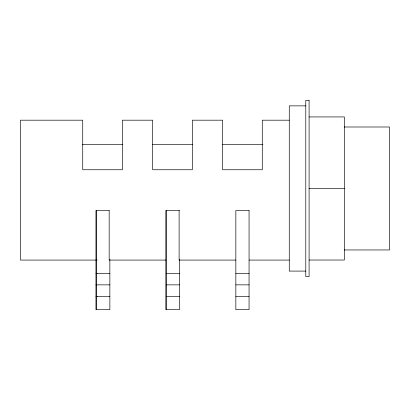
<?xml version="1.0" encoding="UTF-8"?>
<svg xmlns="http://www.w3.org/2000/svg" width="410" height="410" viewBox="0 0 410 410"><rect width="100%" height="100%" fill="white"/><g stroke="black" fill="none" stroke-linecap="round" stroke-linejoin="round"><path stroke-width="0.61" d="M305.788 105.867L289.265 105.867L289.265 271.092L305.788 271.092M309.089 116.932L344.338 116.932L344.338 260.022L309.089 260.022M289.265 120.186L262.277 120.186L262.277 169.75L222.625 169.75L222.625 120.186L192.331 120.186L192.331 169.75L152.679 169.75L152.679 120.186L122.39 120.186L122.39 169.75L82.733 169.75L82.733 120.186L20.5 120.186L20.5 260.073L97.211 260.073M344.169 126.997L389.5 126.997L389.5 249.957L344.169 249.957M82.482 144.417L122.79 144.417M152.218 144.417L192.521 144.417M222.589 144.417L262.897 144.417M309.089 188.477L344.338 188.477M109.229 210.509L95.95 210.509L95.95 309.642L109.859 309.642L109.859 259.453M179.457 210.509L165.896 210.509L165.896 309.642L179.457 309.642L179.457 259.453M165.896 260.073L109.168 260.073L109.168 210.509M235.842 260.073L179.114 260.073L179.114 210.509M249.06 260.073L289.265 260.073M95.95 273.434L97.155 273.434M96.642 273.67L109.859 273.67M166.24 273.67L179.457 273.67M235.842 273.67L249.06 273.67M95.95 284.858L109.859 284.858M166.24 284.858L179.457 284.858M235.842 284.858L249.06 284.858M96.642 296.384L109.859 296.384M166.24 296.384L179.457 296.384M235.842 296.384L249.06 296.384M95.95 296.579L97.211 296.579M166.24 210.509L166.24 309.642M96.642 210.509L96.642 309.642M309.089 100.358L305.788 100.358L305.788 276.596L309.089 276.596L309.089 100.358M249.06 210.509L235.842 210.509L235.842 309.642L249.06 309.642L249.06 210.509"/></g></svg>
